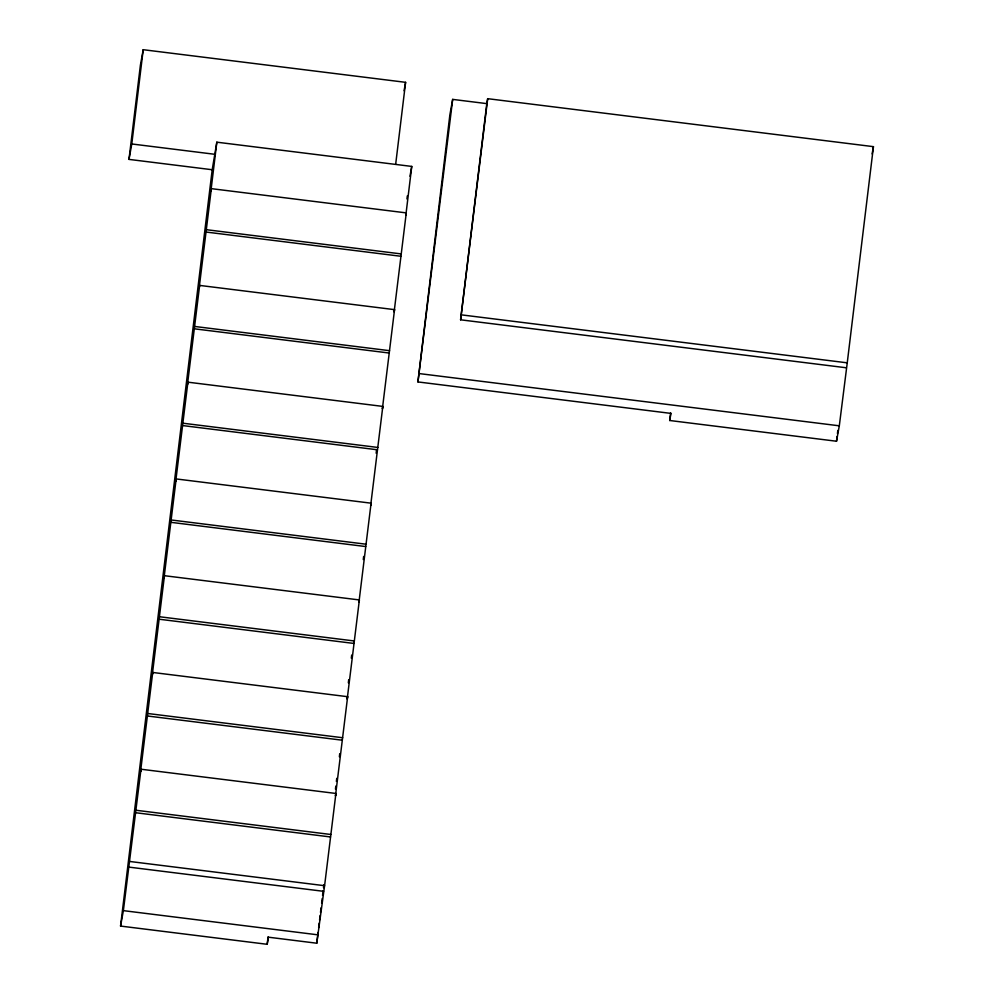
<?xml version="1.0" encoding="UTF-8"?>
<svg xmlns="http://www.w3.org/2000/svg" width="994" height="994" viewBox="0 0 994 994"><rect width="100%" height="100%" fill="white"/><g stroke="black" fill="none" stroke-linecap="round" stroke-linejoin="round"><path stroke-width="1.49" d="M216.829 142.179L210.914 190.985L211.337 188.649L406.273 212.89L405.838 215.226L411.752 166.42L216.829 142.179L212.207 169.738L128.984 159.388L140.403 65.119L143.211 49.7L405.602 82.328L395.699 164.035M128.984 159.388L131.78 143.968L143.211 49.7M335.91 793.461L335.463 795.921L347.639 696.695L152.716 672.466L140.539 771.679L140.986 769.219L335.91 793.461L324.591 885.704L316.775 943.219L268.467 937.205L267.175 944.3L120.56 926.073L212.207 169.738M120.56 926.073L123.368 910.641L140.986 769.219M347.639 696.695L347.192 699.155L359.368 599.941L164.445 575.7L152.268 674.926L152.716 672.466M359.368 599.941L358.946 602.277L371.085 503.175L176.162 478.934L164.01 578.036L164.445 575.7M371.085 503.175L370.663 505.511L382.814 406.409L187.891 382.168L175.739 481.27L176.162 478.934M382.814 406.409L382.392 408.745L394.543 309.643L199.62 285.415L187.468 384.504L187.891 382.168M211.337 188.649L199.185 287.751L199.62 285.415M267.175 944.3L268.107 936.671M316.775 943.219L318.08 932.422M318.639 927.8L319.198 923.178M319.571 920.096L320.13 915.474M320.503 912.393L321.074 907.77M321.634 903.148L322.193 898.526M322.565 895.445L323.125 890.823M323.497 887.741L323.87 884.66M335.45 789.124L335.823 786.043M336.382 781.421L336.755 778.339M339.364 756.769L339.737 753.688M348.335 682.803L348.708 679.722M351.317 658.152L351.69 655.071M363.27 559.535L363.642 556.454M376.154 453.214L376.527 450.133M406.956 198.974L407.329 195.893M406.273 212.89L394.121 311.979L394.543 309.643M669.695 420.499L670.987 413.405L417.94 381.932L449.872 114.807L452.68 99.388L486.799 103.624L487.694 98.679L873.44 146.652L847.248 362.835L839.309 425.817L836.513 441.237L669.695 420.499L670.615 412.883M417.94 381.932L452.68 99.388M846.341 367.78L460.595 319.807L486.799 103.624M460.595 319.807L487.694 98.679M836.513 441.237L837.072 436.614M837.445 433.533L837.818 430.452M404.073 90.74L405.602 82.328M409.963 176.261L411.752 166.42M872.123 153.921L873.44 146.652M131.78 143.968L215.015 154.319M206.367 229.689L401.29 253.93M205.944 232.024L400.868 256.266M461.502 314.874L847.248 362.835M194.638 326.454L389.573 350.683M194.215 328.79L389.139 353.019M419.443 373.607L839.309 425.817M182.921 423.208L377.844 447.449M182.486 425.544L377.422 449.785M171.192 519.974L366.115 544.215M170.769 522.31L365.693 546.551M159.462 616.74L354.386 640.981M159.015 619.2L353.951 643.441M147.746 713.506L342.669 737.734M147.298 715.966L342.222 740.195M136.016 810.259L330.94 834.5M135.569 812.719L330.493 836.96M129.667 861.463L324.591 885.704M128.636 867.079L323.572 891.32M123.368 910.641L318.291 934.882"/></g></svg>
